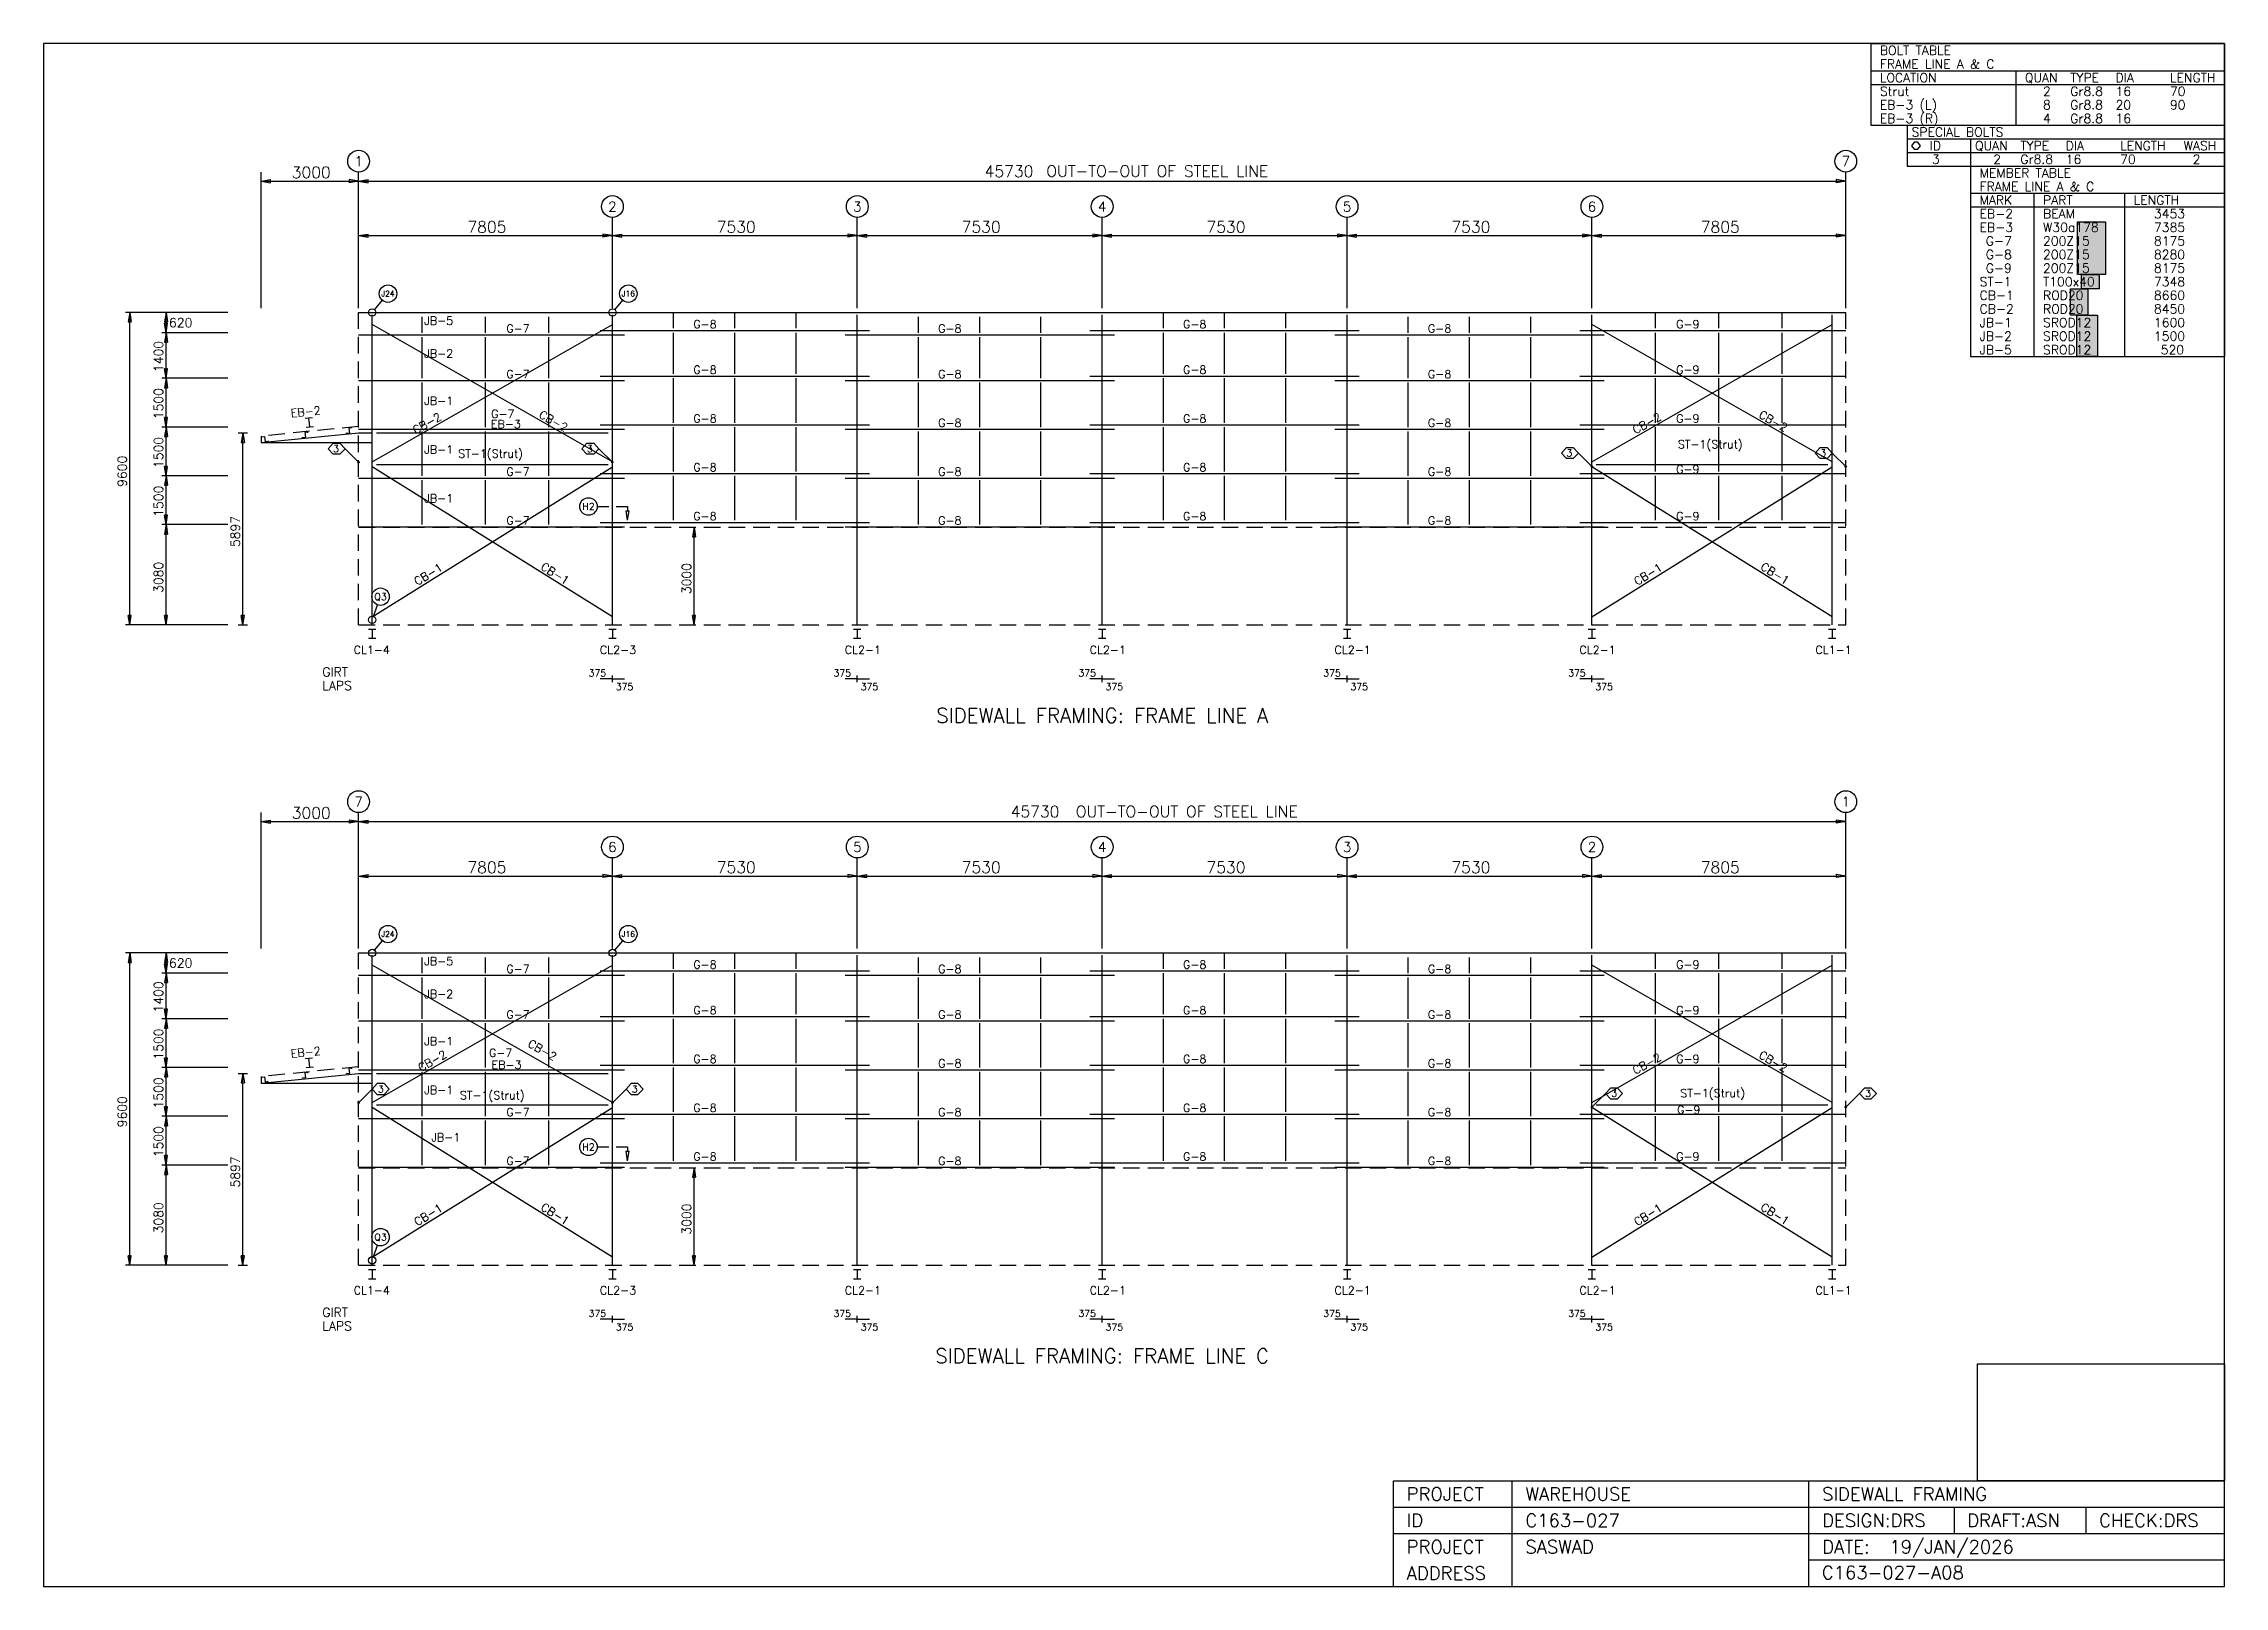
# Model space of a CAD drawing. Extents: x 0 to 67059, y 0 to 47420.
import ezdxf
from ezdxf.enums import TextEntityAlignment as Align

# ---------------------------------------------------------------- set-up
doc = ezdxf.new("R2010")
doc.units = 0
doc.header["$MEASUREMENT"] = 0
doc.linetypes.add('CONTIN', pattern=[0])
doc.linetypes.add('DASHED', pattern=[758.33, 506.93, -251.4])
doc.layers.get('0').update_dxf_attribs({"linetype": 'CONTIN'})
for name, color, linetype in [('1', 7, 'CONTIN'), ('10', 10, 'CONTIN'), ('11', 7, 'CONTIN'), ('12', 6, 'CONTIN'), ('13', 1, 'CONTIN'), ('14', 7, 'CONTIN'), ('15', 7, 'CONTIN'), ('2', 6, 'CONTIN'), ('22', 7, 'CONTIN'), ('26', 7, 'CONTIN'), ('3', 7, 'CONTIN'), ('4', 7, 'CONTIN'), ('5', 5, 'DASHED'), ('7', 7, 'CONTIN')]:
    doc.layers.add(name, color=color, linetype=linetype)
doc.styles.add('SIMPLEX', font='SIMPLEX')
picture_1 = doc.add_image_def('image1.png', size_in_pixel=(129, 61))

# ---------------------------------------------------------------- blocks, each defined once
blk = doc.blocks.new('SW1TBL')
for p, q in [((-7806.7383, 0), (0, 0)), ((-7806.7383, 0), (-7806.7383, -5855.0552)), ((0, 0), (0, -5855.0552)), ((-7806.7383, -836.43634), (0, -836.43634)), ((-7806.7383, -836.43634), (-7806.7383, -1254.6545)), ((-7806.7383, -1254.6545), (-7806.7383, -5855.0552)), ((-7806.7383, -1254.6545), (0, -1254.6545)), ((-5855.0542, -836.43634), (-5855.0542, -1254.6545)), ((-5855.0542, -1254.6545), (-5855.0542, -5855.0552)), ((-3066.9333, -836.43634), (-3066.9333, -1254.6545)), ((-3066.9333, -1254.6545), (-3066.9333, -5855.0552)), ((-7806.7383, -5855.0552), (0, -5855.0552))]:
    blk.add_line(p, q)
at = {"layer": '14', "style": 'SIMPLEX'}
for s, p in [('MEMBER TABLE', (-7527.9263, -348.51517)), ('FRAME LINE A & C', (-7527.9263, -766.73334)), ('MARK', (-7527.9263, -1184.9515)), ('PART', (-5576.2422, -1184.9515)), ('LENGTH', (-2788.1213, -1184.9515))]:
    blk.add_text(s, height=278.812103, dxfattribs=at).set_placement(p)
at = {"layer": '26', "style": 'SIMPLEX'}
for s, p in [('EB-2', (-7527.9263, -1603.1697)), ('BEAM', (-5576.2422, -1603.1697)), ('   3453', (-2788.1213, -1603.1697)), ('EB-3', (-7527.9263, -2021.3878)), ('W30a178', (-5576.2422, -2021.3878)), ('   7385', (-2788.1213, -2021.3878)), (' G-7', (-7527.9263, -2439.6062)), (' G-8', (-7527.9263, -2857.8245)), ('200Z15', (-5576.2422, -2439.6062)), ('200Z15', (-5576.2422, -2857.8245)), ('   8175', (-2788.1213, -2439.6062)), ('   8280', (-2788.1213, -2857.8245)), (' G-9', (-7527.9263, -3276.0427)), ('200Z15', (-5576.2422, -3276.0427)), ('   8175', (-2788.1213, -3276.0427)), ('ST-1', (-7527.9263, -3694.2607)), ('CB-1', (-7527.9263, -4112.479)), ('T100x40', (-5576.2422, -3694.2607)), ('ROD20', (-5576.2422, -4112.479)), ('   7348', (-2788.1213, -3694.2607)), ('   8660', (-2788.1213, -4112.479)), ('JB-1', (-7527.9263, -4948.9155)), ('CB-2', (-7527.9263, -4530.6973)), ('SROD12', (-5576.2422, -4948.9155)), ('ROD20', (-5576.2422, -4530.6973)), ('   8450', (-2788.1213, -4530.6973)), ('   1600', (-2788.1213, -4948.9155)), ('JB-2', (-7527.9263, -5367.1338)), ('SROD12', (-5576.2422, -5367.1338)), ('   1500', (-2788.1213, -5367.1338)), ('JB-5', (-7527.9263, -5785.3521)), ('SROD12', (-5576.2422, -5785.3521)), ('    520', (-2788.1213, -5785.3521))]:
    blk.add_text(s, height=278.812103, dxfattribs=at).set_placement(p)
blk = doc.blocks.new('SW1BLT')
for p, q in [((-10873.672, 0), (0, 0)), ((-10873.672, 0), (-10873.672, -2509.3091)), ((0, 0), (0, -2509.3091)), ((-10873.672, -836.43634), (0, -836.43634)), ((-10873.672, -1254.6545), (0, -1254.6545)), ((-6412.6782, -836.43634), (-6412.6782, -1254.6545)), ((-6412.6782, -1254.6545), (-6412.6782, -2509.3091)), ((-10873.672, -2509.3091), (0, -2509.3091))]:
    blk.add_line(p, q)
at = {"layer": '14', "style": 'SIMPLEX'}
for s, p in [('BOLT TABLE', (-10594.859, -348.51517)), ('FRAME LINE A & C', (-10594.859, -766.73334)), ('LOCATION', (-10594.859, -1184.9515)), ('QUAN', (-6133.8662, -1184.9515)), ('TYPE', (-4739.8057, -1184.9515)), ('DIA', (-3345.7449, -1184.9515)), ('LENGTH', (-1672.8727, -1184.9515))]:
    blk.add_text(s, height=278.812103, dxfattribs=at).set_placement(p)
at = {"layer": '26', "style": 'SIMPLEX'}
for s, height, p in [('Strut', 278.812103, (-10594.859, -1603.1697)), ('2', 278.8121, (-5576.2422, -1603.1697)), ('Gr8.8', 278.812103, (-4739.8057, -1603.1697)), ('16', 278.812103, (-3345.7449, -1603.1697)), ('70', 278.812103, (-1672.8727, -1603.1697)), ('EB-3 (L)', 278.812103, (-10594.859, -2021.3878)), ('8', 278.8121, (-5576.2422, -2021.3878)), ('Gr8.8', 278.812103, (-4739.8057, -2021.3878)), ('20', 278.812103, (-3345.7449, -2021.3878)), ('90', 278.812103, (-1672.8727, -2021.3878)), ('EB-3 (R)', 278.812103, (-10594.859, -2439.6062)), ('4', 278.8121, (-5576.2422, -2439.6062)), ('Gr8.8', 278.812103, (-4739.8057, -2439.6062)), ('16', 278.812103, (-3345.7449, -2439.6062))]:
    blk.add_text(s, height=height, dxfattribs=at).set_placement(p)
blk = doc.blocks.new('HEXAGON')
for p, q in [((7.6, 10.2), (0, 0)), ((0, 0), (7.6, -10.2)), ((17.8, 10.2), (7.6, 10.2)), ((25.4, 0), (17.8, 10.2)), ((17.8, -10.2), (25.4, 0)), ((7.6, -10.2), (17.8, -10.2))]:
    blk.add_line(p, q)
blk = doc.blocks.new('SW1BTSPC')
for p, q in [((-9758.4238, 0), (0, 0)), ((-9758.4238, 0), (-9758.4238, -1254.6545)), ((0, 0), (0, -1254.6545)), ((-9758.4238, -418.21817), (0, -418.21817)), ((-7806.7383, -418.21817), (-7806.7383, -1254.6545)), ((-9758.4238, -836.43634), (0, -836.43634)), ((-9758.4238, -1254.6545), (0, -1254.6545))]:
    blk.add_line(p, q)
at = {"layer": '14', "xscale": 10.9768543, "yscale": 10.9768543, "zscale": 10.9768543}
blk.add_blockref('HEXAGON', (-9619.0176, -627.32727), dxfattribs=at)
at = {"layer": '14', "style": 'SIMPLEX'}
for s, p in [('SPECIAL BOLTS', (-9619.0176, -348.51517)), ('ID', (-9061.3936, -766.73334)), ('QUAN', (-7667.333, -766.73334)), ('TYPE', (-6273.272, -766.73334)), ('DIA', (-4879.2119, -766.73334)), ('LENGTH', (-3206.3394, -766.73334)), ('WASH', (-1254.6545, -766.73334))]:
    blk.add_text(s, height=278.812103, dxfattribs=at).set_placement(p)
at = {"layer": '26', "style": 'SIMPLEX'}
for s, height, p in [('   3', 278.812103, (-9619.0176, -1184.9515)), ('2', 278.8121, (-7109.709, -1184.9515)), ('Gr8.8', 278.812103, (-6273.272, -1184.9515)), ('16', 278.812103, (-4879.2119, -1184.9515)), ('70', 278.812103, (-3206.3394, -1184.9515)), ('2', 278.8121, (-975.84259, -1184.9515))]:
    blk.add_text(s, height=height, dxfattribs=at).set_placement(p)
blk = doc.blocks.new('WCOL')
for p, q in [((-10.2, 0), (10.2, 0)), ((0, 0), (0, -25.4)), ((-10.2, -25.4), (10.2, -25.4))]:
    blk.add_line(p, q)
blk = doc.blocks.new('ARROW')
for p, q in [((0, 0), (-290, 48)), ((-290, 48), (-290, -48)), ((0, 0), (-290, -48))]:
    blk.add_line(p, q)
blk = doc.blocks.new('ARROWP')
for p, q in [((0, 0), (-290, 48)), ((-290, 48), (-290, -48)), ((0, 0), (-290, -48))]:
    blk.add_line(p, q)
blk = doc.blocks.new('CUTSEC')
at = {"layer": '7'}
for p, q in [((-468.40427, 0), (-111.52484, 0)), ((111.524841, 0), (468.404297, 0)), ((468.404297, 0), (468.404297, 133.829819))]:
    blk.add_line(p, q, dxfattribs=at)
at = {"layer": '7', "rotation": 90}
blk.add_blockref('ARROWP', (468.404297, 423.794373), dxfattribs=at)
blk = doc.blocks.new('ZCOL')
for p, q in [((10.2, 0), (0, 0)), ((0, 0), (0, -25.4)), ((10.2, -2.5), (10.2, 0)), ((-10.2, -25.4), (-10.2, -22.9)), ((0, -25.4), (-10.2, -25.4))]:
    blk.add_line(p, q)

msp = doc.modelspace()

# ---------------------------------------------------------------- hatches: boundary and pattern name
at = {"linetype": 'Continuous'}
h = msp.add_hatch(color=256, dxfattribs=at)
h.dxf.hatch_style = 1
h.paths.add_polyline_path([(62546, 41944), (63400, 41944), (63400, 40325), (62546, 40325)])
h.paths.add_polyline_path([(62526, 39074), (63155, 39074), (63155, 37801), (62526, 37801)])
h.paths.add_polyline_path([(62325, 39885), (62858, 39885), (62858, 39074), (62325, 39074)])
h.paths.add_polyline_path([(62663, 40325), (63208, 40325), (63208, 39885), (62663, 39885)])

# ---------------------------------------------------------------- linework, layer by layer
for p, q in [((67059, 0), (67059, 4258)), ((41509, 0), (41509, 3244)), ((41509, 3244), (67059, 3244)), ((45159, 0), (45159, 3244)), ((54284, 0), (54284, 3244)), ((41509, 2433), (67059, 2433)), ((58745, 2433), (58745, 1622)), ((62800, 2433), (62800, 1622)), ((41509, 1622), (67059, 1622)), ((54284, 811), (67059, 811)), ((41509, 0), (67059, 0))]:
    msp.add_line(p, q)
for points in [[(62546, 41944), (63400, 41944), (63400, 40325), (62546, 40325)], [(62663, 40325), (63208, 40325), (63208, 39885), (62663, 39885)], [(62325, 39885), (62858, 39885), (62858, 39074), (62325, 39074)], [(62526, 39074), (63155, 39074), (63155, 37801), (62526, 37801)]]:
    msp.add_lwpolyline(points, close=True, dxfattribs=at)
at = {"layer": '1'}
for p, q in [((9686, 39155), (17844, 39155)), ((11638, 38535), (11638, 39021)), ((13589, 38535), (13589, 39021)), ((15540, 38535), (15540, 39021)), ((17139, 39155), (25374, 39155)), ((19374, 38669), (19374, 39155)), ((21256, 38669), (21256, 39155)), ((23139, 38669), (23139, 39155)), ((24669, 39155), (32904, 39155)), ((26904, 38535), (26904, 39021)), ((28786, 38535), (28786, 39021)), ((30669, 38535), (30669, 39021)), ((32199, 39155), (40434, 39155)), ((34434, 38669), (34434, 39155)), ((36316, 38669), (36316, 39155)), ((38199, 38669), (38199, 39155)), ((39729, 39155), (47964, 39155)), ((41964, 38535), (41964, 39021)), ((43846, 38535), (43846, 39021)), ((45729, 38535), (45729, 39021)), ((47259, 39155), (55416, 39155)), ((49563, 38669), (49563, 39155)), ((51514, 38669), (51514, 39155)), ((53465, 38669), (53465, 39155)), ((9686, 38468), (17866, 38468)), ((10101, 34561), (17491, 38783)), ((17491, 34561), (10101, 38783)), ((11638, 37135), (11638, 38401)), ((13589, 37135), (13589, 38401)), ((15540, 37135), (15540, 38401)), ((17116, 38602), (25396, 38602)), ((19374, 37269), (19374, 38535)), ((21256, 37269), (21256, 38535)), ((23139, 37269), (23139, 38535)), ((24646, 38468), (32926, 38468)), ((26904, 37135), (26904, 38401)), ((28786, 37135), (28786, 38401)), ((30669, 37135), (30669, 38401)), ((32176, 38602), (40456, 38602)), ((34434, 37269), (34434, 38535)), ((36316, 37269), (36316, 38535)), ((38199, 37269), (38199, 38535)), ((39706, 38468), (47986, 38468)), ((41964, 37135), (41964, 38401)), ((43846, 37135), (43846, 38401)), ((45729, 37135), (45729, 38401)), ((47236, 38602), (55416, 38602)), ((47611, 34561), (55001, 38783)), ((55001, 34561), (47611, 38783)), ((49563, 37269), (49563, 38535)), ((51514, 37269), (51514, 38535)), ((53465, 37269), (53465, 38535)), ((9686, 37068), (17866, 37068)), ((11638, 35635), (11638, 37001)), ((13589, 35635), (13589, 37001)), ((15540, 35635), (15540, 37001)), ((17116, 37202), (25396, 37202)), ((19374, 35769), (19374, 37135)), ((21256, 35769), (21256, 37135)), ((23139, 35769), (23139, 37135)), ((24646, 37068), (32926, 37068)), ((26904, 35635), (26904, 37001)), ((28786, 35635), (28786, 37001)), ((30669, 35635), (30669, 37001)), ((32176, 37202), (40456, 37202)), ((34434, 35769), (34434, 37135)), ((36316, 35769), (36316, 37135)), ((38199, 35769), (38199, 37135)), ((39706, 37068), (47986, 37068)), ((41964, 35635), (41964, 37001)), ((43846, 35635), (43846, 37001)), ((45729, 35635), (45729, 37001)), ((47236, 37202), (55416, 37202)), ((49563, 35769), (49563, 37135)), ((51514, 35769), (51514, 37135)), ((53465, 35769), (53465, 37135)), ((9686, 35568), (17866, 35568)), ((17116, 35702), (25396, 35702)), ((19374, 34269), (19374, 35635)), ((21256, 34269), (21256, 35635)), ((23139, 34269), (23139, 35635)), ((24646, 35568), (32926, 35568)), ((32176, 35702), (40456, 35702)), ((34434, 34269), (34434, 35635)), ((36316, 34269), (36316, 35635)), ((38199, 34269), (38199, 35635)), ((39706, 35568), (47986, 35568)), ((47236, 35702), (55416, 35702)), ((49563, 34269), (49563, 35635)), ((51514, 34269), (51514, 35635)), ((53465, 34269), (53465, 35635)), ((6686, 35155), (9686, 35455)), ((6686, 35155), (9686, 35155)), ((6686, 35155), (6686, 35155)), ((9686, 35455), (10101, 35455)), ((9686, 35155), (10101, 35155)), ((10235, 35452), (17358, 35452)), ((11638, 34135), (11638, 35501)), ((13589, 34135), (13589, 35501)), ((15540, 34135), (15540, 35501)), ((26904, 34135), (26904, 35501)), ((28786, 34135), (28786, 35501)), ((30669, 34135), (30669, 35501)), ((41964, 34135), (41964, 35501)), ((43846, 34135), (43846, 35501)), ((45729, 34135), (45729, 35501)), ((10101, 29805), (17491, 34409)), ((17491, 29805), (10101, 34409)), ((10235, 34485), (17358, 34485)), ((17116, 34202), (25396, 34202)), ((32176, 34202), (40456, 34202)), ((47236, 34202), (55416, 34202)), ((47611, 29805), (55001, 34409)), ((55001, 29805), (47611, 34409)), ((47745, 34485), (54868, 34485)), ((9686, 34068), (17866, 34068)), ((11638, 32635), (11638, 34001)), ((13589, 32635), (13589, 34001)), ((15540, 32635), (15540, 34001)), ((19374, 32769), (19374, 34135)), ((21256, 32769), (21256, 34135)), ((23139, 32769), (23139, 34135)), ((24646, 34068), (32926, 34068)), ((26904, 32635), (26904, 34001)), ((28786, 32635), (28786, 34001)), ((30669, 32635), (30669, 34001)), ((34434, 32769), (34434, 34135)), ((36316, 32769), (36316, 34135)), ((38199, 32769), (38199, 34135)), ((39706, 34068), (47986, 34068)), ((41964, 32635), (41964, 34001)), ((43846, 32635), (43846, 34001)), ((45729, 32635), (45729, 34001)), ((49563, 32769), (49563, 34135)), ((51514, 32769), (51514, 34135)), ((53465, 32769), (53465, 34135)), ((9686, 32568), (17866, 32568)), ((17116, 32702), (25396, 32702)), ((24646, 32568), (32926, 32568)), ((32176, 32702), (40456, 32702)), ((39706, 32568), (47986, 32568)), ((47236, 32702), (55416, 32702)), ((9686, 19469), (17844, 19469)), ((17139, 19469), (25374, 19469)), ((19374, 18983), (19374, 19469)), ((21256, 18983), (21256, 19469)), ((23139, 18983), (23139, 19469)), ((24669, 19469), (32904, 19469)), ((32199, 19469), (40434, 19469)), ((34434, 18983), (34434, 19469)), ((36316, 18983), (36316, 19469)), ((38199, 18983), (38199, 19469)), ((39729, 19469), (47964, 19469)), ((47259, 19469), (55416, 19469)), ((49563, 18983), (49563, 19469)), ((51514, 18983), (51514, 19469)), ((53465, 18983), (53465, 19469)), ((9686, 18782), (17866, 18782)), ((10101, 14875), (17491, 19097)), ((17491, 14875), (10101, 19097)), ((11638, 18849), (11638, 19335)), ((13589, 18849), (13589, 19335)), ((15540, 18849), (15540, 19335)), ((17116, 18916), (25396, 18916)), ((19374, 17583), (19374, 18849)), ((21256, 17583), (21256, 18849)), ((23139, 17583), (23139, 18849)), ((24646, 18782), (32926, 18782)), ((26904, 18849), (26904, 19335)), ((28786, 18849), (28786, 19335)), ((30669, 18849), (30669, 19335)), ((32176, 18916), (40456, 18916)), ((34434, 17583), (34434, 18849)), ((36316, 17583), (36316, 18849)), ((38199, 17583), (38199, 18849)), ((39706, 18782), (47986, 18782)), ((41964, 18849), (41964, 19335)), ((43846, 18849), (43846, 19335)), ((45729, 18849), (45729, 19335)), ((47236, 18916), (55416, 18916)), ((47611, 14875), (55001, 19097)), ((55001, 14875), (47611, 19097)), ((49563, 17583), (49563, 18849)), ((51514, 17583), (51514, 18849)), ((53465, 17583), (53465, 18849)), ((11638, 17449), (11638, 18715)), ((13589, 17449), (13589, 18715)), ((15540, 17449), (15540, 18715)), ((26904, 17449), (26904, 18715)), ((28786, 17449), (28786, 18715)), ((30669, 17449), (30669, 18715)), ((41964, 17449), (41964, 18715)), ((43846, 17449), (43846, 18715)), ((45729, 17449), (45729, 18715)), ((17116, 17516), (25396, 17516)), ((19374, 16083), (19374, 17449)), ((21256, 16083), (21256, 17449)), ((23139, 16083), (23139, 17449)), ((32176, 17516), (40456, 17516)), ((34434, 16083), (34434, 17449)), ((36316, 16083), (36316, 17449)), ((38199, 16083), (38199, 17449)), ((47236, 17516), (55416, 17516)), ((49563, 16083), (49563, 17449)), ((51514, 16083), (51514, 17449)), ((53465, 16083), (53465, 17449)), ((9686, 17382), (17866, 17382)), ((11638, 15949), (11638, 17315)), ((13589, 15949), (13589, 17315)), ((15540, 15949), (15540, 17315)), ((24646, 17382), (32926, 17382)), ((26904, 15949), (26904, 17315)), ((28786, 15949), (28786, 17315)), ((30669, 15949), (30669, 17315)), ((39706, 17382), (47986, 17382)), ((41964, 15949), (41964, 17315)), ((43846, 15949), (43846, 17315)), ((45729, 15949), (45729, 17315)), ((6686, 15469), (9686, 15769)), ((6686, 15469), (9686, 15469)), ((6686, 15469), (6686, 15469)), ((9686, 15882), (17866, 15882)), ((9686, 15769), (10101, 15769)), ((9686, 15469), (10101, 15469)), ((10235, 15766), (17358, 15766)), ((11638, 14449), (11638, 15815)), ((13589, 14449), (13589, 15815)), ((15540, 14449), (15540, 15815)), ((17116, 16016), (25396, 16016)), ((19374, 14583), (19374, 15949)), ((21256, 14583), (21256, 15949)), ((23139, 14583), (23139, 15949)), ((24646, 15882), (32926, 15882)), ((26904, 14449), (26904, 15815)), ((28786, 14449), (28786, 15815)), ((30669, 14449), (30669, 15815)), ((32176, 16016), (40456, 16016)), ((34434, 14583), (34434, 15949)), ((36316, 14583), (36316, 15949)), ((38199, 14583), (38199, 15949)), ((39706, 15882), (47986, 15882)), ((41964, 14449), (41964, 15815)), ((43846, 14449), (43846, 15815)), ((45729, 14449), (45729, 15815)), ((47236, 16016), (55416, 16016)), ((49563, 14583), (49563, 15949)), ((51514, 14583), (51514, 15949)), ((53465, 14583), (53465, 15949)), ((10235, 14799), (17358, 14799)), ((47745, 14799), (54868, 14799)), ((9686, 14382), (17866, 14382)), ((10101, 10119), (17491, 14723)), ((17491, 10119), (10101, 14723)), ((11638, 12949), (11638, 14315)), ((13589, 12949), (13589, 14315)), ((15540, 12949), (15540, 14315)), ((17116, 14516), (25396, 14516)), ((19374, 13083), (19374, 14449)), ((21256, 13083), (21256, 14449)), ((23139, 13083), (23139, 14449)), ((24646, 14382), (32926, 14382)), ((26904, 12949), (26904, 14315)), ((28786, 12949), (28786, 14315)), ((30669, 12949), (30669, 14315)), ((32176, 14516), (40456, 14516)), ((34434, 13083), (34434, 14449)), ((36316, 13083), (36316, 14449)), ((38199, 13083), (38199, 14449)), ((39706, 14382), (47986, 14382)), ((41964, 12949), (41964, 14315)), ((43846, 12949), (43846, 14315)), ((45729, 12949), (45729, 14315)), ((47236, 14516), (55416, 14516)), ((47611, 10119), (55001, 14723)), ((55001, 10119), (47611, 14723)), ((49563, 13083), (49563, 14449)), ((51514, 13083), (51514, 14449)), ((53465, 13083), (53465, 14449)), ((9686, 12882), (17866, 12882)), ((17116, 13016), (25396, 13016)), ((24646, 12882), (32926, 12882)), ((32176, 13016), (40456, 13016)), ((39706, 12882), (47986, 12882)), ((47236, 13016), (55416, 13016))]:
    msp.add_line(p, q, dxfattribs=at)
at = {"layer": '12'}
for p, q in [((6686, 39289), (6686, 43471)), ((9686, 39289), (9686, 43471)), ((9686, 39289), (9686, 43471)), ((55416, 39289), (55416, 43471)), ((17491, 39289), (17491, 42077)), ((25021, 39289), (25021, 42077)), ((32551, 39289), (32551, 42077)), ((40081, 39289), (40081, 42077)), ((47611, 39289), (47611, 42077)), ((55416, 39289), (55416, 42077)), ((3631, 39155), (2515, 39155)), ((5660, 39155), (3631, 39155)), ((3765, 39155), (3765, 39155)), ((5660, 38535), (3631, 38535)), ((3765, 38535), (3765, 38535)), ((3765, 38535), (3765, 38535)), ((5660, 37135), (3631, 37135)), ((3765, 37135), (3765, 37135)), ((3765, 37135), (3765, 37135)), ((5660, 35635), (3631, 35635)), ((3765, 35635), (3765, 35635)), ((3765, 35635), (3765, 35635)), ((5986, 35452), (6265, 35452)), ((5660, 34135), (3631, 34135)), ((3765, 34135), (3765, 34135)), ((3765, 34135), (3765, 34135)), ((5660, 32635), (3631, 32635)), ((3765, 32635), (3765, 32635)), ((3765, 32635), (3765, 32635)), ((3631, 29555), (2515, 29555)), ((5660, 29555), (3631, 29555)), ((3765, 29555), (3765, 29555)), ((5986, 29555), (6265, 29555)), ((6686, 19603), (6686, 23785)), ((9686, 19603), (9686, 23785)), ((9686, 19603), (9686, 23785)), ((55416, 19603), (55416, 23785)), ((17491, 19603), (17491, 22391)), ((25021, 19603), (25021, 22391)), ((32551, 19603), (32551, 22391)), ((40081, 19603), (40081, 22391)), ((47611, 19603), (47611, 22391)), ((55416, 19603), (55416, 22391)), ((3631, 19469), (2515, 19469)), ((5660, 19469), (3631, 19469)), ((3765, 19469), (3765, 19469)), ((5660, 18849), (3631, 18849)), ((3765, 18849), (3765, 18849)), ((3765, 18849), (3765, 18849)), ((5660, 17449), (3631, 17449)), ((3765, 17449), (3765, 17449)), ((3765, 17449), (3765, 17449)), ((5660, 15949), (3631, 15949)), ((3765, 15949), (3765, 15949)), ((3765, 15949), (3765, 15949)), ((5986, 15766), (6265, 15766)), ((5660, 14449), (3631, 14449)), ((3765, 14449), (3765, 14449)), ((3765, 14449), (3765, 14449)), ((5660, 12949), (3631, 12949)), ((3765, 12949), (3765, 12949)), ((3765, 12949), (3765, 12949)), ((3631, 9869), (2515, 9869)), ((5660, 9869), (3631, 9869)), ((3765, 9869), (3765, 9869)), ((5986, 9869), (6265, 9869))]:
    msp.add_line(p, q, dxfattribs=at)
at = {"layer": '13'}
for centre in [(9686, 43806), (55416, 43806), (17491, 42412), (25021, 42412), (32551, 42412), (40081, 42412), (47611, 42412), (9686, 24120), (55416, 24120), (17491, 22726), (25021, 22726), (32551, 22726), (40081, 22726), (47611, 22726)]:
    msp.add_circle(centre, 335, dxfattribs=at)
at = {"layer": '2'}
for p, q in [((6686, 43192), (9686, 43192)), ((9686, 43192), (55416, 43192)), ((9686, 41519), (55416, 41519)), ((2649, 29555), (2649, 39155)), ((3765, 38535), (3765, 39155)), ((3765, 37135), (3765, 38535)), ((3765, 35635), (3765, 37135)), ((3765, 34135), (3765, 35635)), ((6125, 29555), (6125, 35452)), ((9686, 34552), (9268, 34970)), ((17491, 34552), (17073, 34970)), ((47611, 34418), (47193, 34836)), ((55416, 34418), (54998, 34836)), ((3765, 32635), (3765, 34135)), ((3765, 29555), (3765, 32635)), ((20001, 29555), (20001, 32555)), ((17491, 27899), (17116, 27899)), ((17491, 27794), (17491, 28003)), ((17491, 27794), (17491, 28003)), ((17491, 27899), (17866, 27899)), ((25021, 27899), (24646, 27899)), ((25021, 27794), (25021, 28003)), ((25021, 27794), (25021, 28003)), ((25021, 27899), (25396, 27899)), ((32551, 27899), (32176, 27899)), ((32551, 27794), (32551, 28003)), ((32551, 27794), (32551, 28003)), ((32551, 27899), (32926, 27899)), ((40081, 27899), (39706, 27899)), ((40081, 27794), (40081, 28003)), ((40081, 27794), (40081, 28003)), ((40081, 27899), (40456, 27899)), ((47611, 27899), (47236, 27899)), ((47611, 27794), (47611, 28003)), ((47611, 27794), (47611, 28003)), ((47611, 27899), (47986, 27899)), ((6686, 23506), (9686, 23506)), ((9686, 23506), (55416, 23506)), ((9686, 21833), (55416, 21833)), ((2649, 9869), (2649, 19469)), ((3765, 18849), (3765, 19469)), ((3765, 17449), (3765, 18849)), ((3765, 15949), (3765, 17449)), ((3765, 14449), (3765, 15949)), ((6125, 9869), (6125, 15766)), ((9686, 14866), (10105, 15284)), ((17491, 14866), (17910, 15284)), ((47611, 14732), (48030, 15150)), ((55416, 14732), (55835, 15150)), ((3765, 12949), (3765, 14449)), ((3765, 9869), (3765, 12949)), ((20001, 9869), (20001, 12869)), ((17491, 8213), (17116, 8213)), ((17491, 8108), (17491, 8317)), ((17491, 8108), (17491, 8317)), ((17491, 8213), (17866, 8213)), ((25021, 8213), (24646, 8213)), ((25021, 8108), (25021, 8317)), ((25021, 8108), (25021, 8317)), ((25021, 8213), (25396, 8213)), ((32551, 8213), (32176, 8213)), ((32551, 8108), (32551, 8317)), ((32551, 8108), (32551, 8317)), ((32551, 8213), (32926, 8213)), ((40081, 8213), (39706, 8213)), ((40081, 8108), (40081, 8317)), ((40081, 8108), (40081, 8317)), ((40081, 8213), (40456, 8213)), ((47611, 8213), (47236, 8213)), ((47611, 8108), (47611, 8317)), ((47611, 8108), (47611, 8317)), ((47611, 8213), (47986, 8213))]:
    msp.add_line(p, q, dxfattribs=at)
for centre in [(9686, 34552), (17491, 34552), (47611, 34418), (55416, 34418), (9686, 14866), (17491, 14866), (47611, 14732), (55416, 14732)]:
    msp.add_circle(centre, 20.9, dxfattribs=at)
at = {"layer": '22'}
for p, q in [((67059, 47420), (0, 47420)), ((0, 47420), (0, 0)), ((67059, 0), (67059, 47420)), ((0, 0), (67059, 0))]:
    msp.add_line(p, q, dxfattribs=at)
at = {"layer": '4'}
for p, q in [((10101, 29555), (10101, 39088)), ((17491, 29555), (17491, 39088)), ((25021, 29555), (25021, 39088)), ((32551, 29555), (32551, 39088)), ((40081, 29555), (40081, 39088)), ((47611, 29555), (47611, 39088)), ((55001, 29555), (55001, 39088)), ((10101, 9869), (10101, 19402)), ((17491, 9869), (17491, 19402)), ((25021, 9869), (25021, 19402)), ((32551, 9869), (32551, 19402)), ((40081, 9869), (40081, 19402)), ((47611, 9869), (47611, 19402)), ((55001, 9869), (55001, 19402))]:
    msp.add_line(p, q, dxfattribs=at)
at = {"layer": '5'}
for p, q in [((9686, 29555), (9686, 39155)), ((55416, 29555), (55416, 39155)), ((9686, 35655), (6686, 35355)), ((6686, 35355), (6686, 35155)), ((9686, 29555), (9686, 32555)), ((9686, 32555), (55416, 32555)), ((55416, 29555), (55416, 32555)), ((9686, 29555), (55416, 29555)), ((9686, 9869), (9686, 19469)), ((55416, 9869), (55416, 19469)), ((9686, 15969), (6686, 15669)), ((6686, 15669), (6686, 15469)), ((9686, 9869), (9686, 12869)), ((9686, 12869), (55416, 12869)), ((55416, 9869), (55416, 12869)), ((9686, 9869), (55416, 9869))]:
    msp.add_line(p, q, dxfattribs=at)
at = {"layer": '7'}
for p, q in [((10173, 39240), (10417, 39531)), ((17563, 39240), (17807, 39531)), ((10140, 29812), (10269, 30169)), ((10173, 19554), (10417, 19845)), ((17563, 19554), (17807, 19845)), ((10140, 10126), (10269, 10483))]:
    msp.add_line(p, q, dxfattribs=at)
for centre, radius in [((10589, 39736), 268), ((17979, 39736), 268), ((10101, 39155), 112), ((17491, 39155), 112), ((16755, 33193), 268), ((10361, 30420), 268), ((10101, 29707), 112), ((10589, 20050), 268), ((17979, 20050), 268), ((10101, 19469), 112), ((17491, 19469), 112), ((16755, 13507), 268), ((10361, 10734), 268), ((10101, 10021), 112)]:
    msp.add_circle(centre, radius, dxfattribs=at)

# ---------------------------------------------------------------- block references
for name, p in [('SW1BLT', (67059, 47420)), ('SW1BTSPC', (67059, 44911)), ('SW1TBL', (67059, 43656))]:
    msp.add_blockref(name, p)
at = {"layer": '10'}
for name, p, xscale, yscale, zscale, rotation in [('WCOL', (8186, 35643), 10.9768543, -10.976854, -10.976854, 5.710999999999999), ('ZCOL', (9388, 35603), 8.75, 6.117719169999999, 6.117719169999999, 5.711), ('ZCOL', (6797, 35344), -8.75, 6.117719169999999, 6.117719169999999, 5.710999999999986), ('ZCOL', (8037, 35468), 8.75, 6.117719169999999, 6.117719169999999, 5.711), ('WCOL', (8186, 15957), 10.9768543, -10.976854, -10.976854, 5.710999999999999), ('ZCOL', (6797, 15658), -8.75, 6.117719169999999, 6.117719169999999, 5.710999999999986), ('ZCOL', (8037, 15782), 8.75, 6.117719169999999, 6.117719169999999, 5.711), ('ZCOL', (9388, 15917), 8.75, 6.117719169999999, 6.117719169999999, 5.711)]:
    msp.add_blockref(name, p, dxfattribs=dict(at, xscale=xscale, yscale=yscale, zscale=zscale, rotation=rotation))
at = {"layer": '10', "xscale": 10.9768543, "yscale": 10.9768543, "zscale": 10.9768543}
for p in [(10101, 29421), (17491, 29421), (25021, 29421), (32551, 29421), (40081, 29421), (47611, 29421), (55001, 29421), (10101, 9735), (17491, 9735), (25021, 9735), (32551, 9735), (40081, 9735), (47611, 9735), (55001, 9735)]:
    msp.add_blockref('WCOL', p, dxfattribs=at)
at = {"layer": '2'}
for p, rotation in [((6686, 43192), 180), ((9686, 43192), 180), ((9686, 41519), 180), ((17491, 41519), 180), ((25021, 41519), 180), ((32551, 41519), 180), ((40081, 41519), 180), ((47611, 41519), 180), ((2649, 39155), 90), ((3765, 39155), 90), ((3765, 38535), 270), ((3765, 38535), 90), ((3765, 37135), 270), ((3765, 37135), 90), ((3765, 35635), 270), ((3765, 35635), 90), ((6125, 35452), 90), ((3765, 34135), 270), ((3765, 34135), 90), ((3765, 32635), 270), ((3765, 32635), 90), ((20001, 32555), 90), ((2649, 29555), 270), ((3765, 29555), 270), ((6125, 29555), 270), ((20001, 29555), 270), ((6686, 23506), 180), ((9686, 23506), 180), ((9686, 21833), 180), ((17491, 21833), 180), ((25021, 21833), 180), ((32551, 21833), 180), ((40081, 21833), 180), ((47611, 21833), 180), ((2649, 19469), 90), ((3765, 19469), 90), ((3765, 18849), 270), ((3765, 18849), 90), ((3765, 17449), 270), ((3765, 17449), 90), ((3765, 15949), 270), ((3765, 15949), 90), ((6125, 15766), 90), ((3765, 14449), 270), ((3765, 14449), 90), ((3765, 12949), 270), ((3765, 12949), 90), ((20001, 12869), 90), ((2649, 9869), 270), ((3765, 9869), 270), ((6125, 9869), 270), ((20001, 9869), 270)]:
    msp.add_blockref('ARROW', p, dxfattribs=dict(at, rotation=rotation))
for p in [(9686, 43192), (55416, 43192), (17491, 41519), (25021, 41519), (32551, 41519), (40081, 41519), (47611, 41519), (55416, 41519), (9686, 23506), (55416, 23506), (17491, 21833), (25021, 21833), (32551, 21833), (40081, 21833), (47611, 21833), (55416, 21833)]:
    msp.add_blockref('ARROW', p, dxfattribs=at)
at = {"layer": '2', "yscale": 16.4652825, "zscale": 16.4652825}
for p, xscale in [((9268, 34970), -20.581604), ((17073, 34970), -20.581604), ((47193, 34836), -20.581604), ((54998, 34836), -20.581604), ((10105, 15284), 20.581604), ((17910, 15284), 20.581604), ((48030, 15150), 20.581604), ((55835, 15150), 20.581604)]:
    msp.add_blockref('HEXAGON', p, dxfattribs=dict(at, xscale=xscale))
at = {"layer": '7', "yscale": -1, "zscale": -1}
for p in [(17491, 33193), (17491, 13507)]:
    msp.add_blockref('CUTSEC', p, dxfattribs=at)

# ---------------------------------------------------------------- texts
at = {"layer": '11', "style": 'SIMPLEX'}
for s, height, p in [('3000', 350, (7629, 43285)), ('45730', 350, (28937, 43319)), ('7805', 350, (13031, 41612)), ('7530', 350, (20699, 41612)), ('7530', 350, (28229, 41612)), ('7530', 350, (35759, 41612)), ('7530', 350, (43289, 41612)), ('7805', 350, (50956, 41612)), ('620', 278.8, (3857, 38706)), ('375', 209.1, (16760, 27969)), ('375', 209.1, (24290, 27969)), ('375', 209.1, (31820, 27969)), ('375', 209.1, (39350, 27969)), ('375', 209.1, (46880, 27969)), ('375', 209.1, (17596, 27550)), ('375', 209.1, (25126, 27550)), ('375', 209.1, (32656, 27550)), ('375', 209.1, (40186, 27550)), ('375', 209.1, (47716, 27550)), ('620', 278.8, (3857, 19020)), ('375', 209.1, (16760, 8283)), ('375', 209.1, (17596, 7864)), ('375', 209.1, (24290, 8283)), ('375', 209.1, (25126, 7864)), ('375', 209.1, (31820, 8283)), ('375', 209.1, (32656, 7864)), ('375', 209.1, (39350, 8283)), ('375', 209.1, (40186, 7864)), ('375', 209.1, (46880, 8283)), ('375', 209.1, (47716, 7864))]:
    msp.add_text(s, height=height, dxfattribs=at).set_placement(p)
for s, p in [('1400', (3672, 37326)), ('1500', (3672, 35876)), ('1500', (3672, 34376)), ('9600', (2556, 33797)), ('1500', (3672, 32876)), ('5897', (6032, 31946)), ('3080', (3672, 30537)), ('3000', (19909, 30497)), ('1400', (3672, 17640)), ('1500', (3672, 16190)), ('1500', (3672, 14690)), ('9600', (2556, 14111)), ('1500', (3672, 13190)), ('5897', (6032, 12260)), ('3080', (3672, 10851)), ('3000', (19909, 10811))]:
    msp.add_text(s, height=278.8, rotation=90, dxfattribs=at).set_placement(p)
at = {"layer": '13', "style": 'SIMPLEX'}
for s, p in [('1', (9686, 43655)), ('7', (55416, 43655)), ('2', (17491, 42261)), ('3', (25021, 42261)), ('4', (32551, 42261)), ('5', (40081, 42261)), ('6', (47611, 42261)), ('7', (9686, 23969)), ('1', (55416, 23969)), ('6', (17491, 22575)), ('5', (25021, 22575)), ('4', (32551, 22575)), ('3', (40081, 22575)), ('2', (47611, 22575))]:
    msp.add_text(s, height=301, dxfattribs=at).set_placement(p, align=Align.CENTER)
at = {"layer": '14', "style": 'SIMPLEX'}
for s, height, p in [('PROJECT', 405.5, (41915, 2636)), ('WAREHOUSE', 405.5, (45565, 2636)), ('SIDEWALL FRAMING', 405.54, (54689, 2636)), ('ID', 405.5, (41915, 1825)), ('C163-027', 405.5, (45565, 1825)), ('DESIGN:DRS', 405.5, (54689, 1825)), ('DRAFT:ASN', 405.5, (59150, 1825)), ('CHECK:DRS', 405.5, (63206, 1825)), ('PROJECT', 405.5, (41915, 1014)), ('SASWAD', 405.5, (45565, 1014)), ('DATE:', 405.5, (54689, 1014)), ('19/JAN/2026', 405.54, (56758, 1014)), ('ADDRESS', 405.5, (41915, 203)), ('C163-027-A08', 405.54, (54681, 220))]:
    msp.add_text(s, height=height, dxfattribs=at).set_placement(p)
at = {"layer": '15', "style": 'SIMPLEX'}
for s, p in [(' OUT-TO-OUT OF STEEL LINE', (30593, 43326)), ('3000', (7629, 23599)), ('45730', (29737, 23640)), (' OUT-TO-OUT OF STEEL LINE', (31498, 23640)), ('7805', (13031, 21926)), ('7530', (20699, 21926)), ('7530', (28229, 21926)), ('7530', (35759, 21926)), ('7530', (43289, 21926)), ('7805', (50956, 21926))]:
    msp.add_text(s, height=350, dxfattribs=at).set_placement(p)
for s, p in [('SIDEWALL FRAMING: FRAME LINE A', (32551, 26547)), ('SIDEWALL FRAMING: FRAME LINE C', (32551, 6861))]:
    msp.add_text(s, height=446.1, dxfattribs=at).set_placement(p, align=Align.CENTER)
at = {"layer": '2', "style": 'SIMPLEX'}
for s, height, p in [('3', 209, (8902, 34866)), ('3', 209, (16707, 34866)), ('3', 209, (46827, 34732)), ('3', 209, (54632, 34732)), ('GIRT', 278.8, (8571, 27969)), ('LAPS', 278.8, (8571, 27550)), ('3', 209, (10282, 15180)), ('3', 209, (18087, 15180)), ('3', 209, (48207, 15046)), ('3', 209, (56012, 15046)), ('GIRT', 278.8, (8571, 8283)), ('LAPS', 278.8, (8571, 7864))]:
    msp.add_text(s, height=height, dxfattribs=at).set_placement(p)
at = {"layer": '3', "style": 'SIMPLEX'}
for s, p in [('JB-5', (11705, 38778)), (' G-8', (19806, 38672)), (' G-8', (34866, 38672)), (' G-9', (50030, 38672)), (' G-7', (14056, 38538)), (' G-8', (27336, 38538)), (' G-8', (42396, 38538)), ('JB-2', (11705, 37768)), (' G-7', (14056, 37138)), (' G-8', (19806, 37272)), (' G-8', (27336, 37138)), (' G-8', (34866, 37272)), (' G-8', (42396, 37138)), (' G-9', (50030, 37272)), ('JB-1', (11705, 36318)), (' G-7', (13589, 35915)), ('EB-3', (13751, 35601)), (' G-8', (19806, 35772)), (' G-8', (27336, 35638)), (' G-8', (34866, 35772)), (' G-8', (42396, 35638)), (' G-9', (50030, 35772)), ('JB-1', (11705, 34818)), ('ST-1(Strut)', (12750, 34692)), ('ST-1(Strut)', (50254, 34979)), (' G-7', (14056, 34138)), (' G-8', (19806, 34272)), (' G-8', (27336, 34138)), (' G-8', (34866, 34272)), (' G-8', (42396, 34138)), (' G-9', (50030, 34212)), ('JB-1', (11705, 33318)), (' G-7', (14056, 32638)), (' G-8', (19806, 32772)), (' G-8', (27336, 32638)), (' G-8', (34866, 32772)), (' G-8', (42396, 32638)), (' G-9', (50030, 32772)), (' CL1-4', (9363, 28660)), (' CL2-3', (16934, 28660)), (' CL2-1', (24464, 28660)), (' CL2-1', (31994, 28660)), (' CL2-1', (39524, 28660)), (' CL2-1', (47054, 28660)), (' CL1-1', (54311, 28660)), ('JB-5', (11705, 19092)), (' G-7', (14056, 18852)), (' G-8', (19806, 18986)), (' G-8', (27336, 18852)), (' G-8', (34866, 18986)), (' G-8', (42396, 18852)), (' G-9', (50030, 18986)), ('JB-2', (11705, 18082)), (' G-7', (14056, 17452)), (' G-8', (19806, 17586)), (' G-8', (27336, 17452)), (' G-8', (34866, 17586)), (' G-8', (42396, 17452)), (' G-9', (50030, 17586)), ('JB-1', (11705, 16632)), (' G-7', (13524, 16274)), ('EB-3', (13774, 15907)), (' G-8', (19806, 16086)), (' G-8', (27336, 15952)), (' G-8', (34866, 16086)), (' G-8', (42396, 15952)), (' G-9', (50030, 16086)), ('JB-1', (11705, 15132)), ('ST-1(Strut)', (12801, 14969)), (' G-8', (19806, 14586)), (' G-8', (34866, 14586)), (' G-9', (50057, 14525)), ('ST-1(Strut)', (50327, 15035)), (' G-7', (14056, 14452)), (' G-8', (27336, 14452)), (' G-8', (42396, 14452)), ('JB-1', (11922, 13676)), (' G-7', (14056, 12952)), (' G-8', (19806, 13086)), (' G-8', (27336, 12952)), (' G-8', (34866, 13086)), (' G-8', (42396, 12952)), (' G-9', (50030, 13086)), (' CL1-4', (9363, 8974)), (' CL2-3', (16934, 8974)), (' CL2-1', (24464, 8974)), (' CL2-1', (31994, 8974)), (' CL2-1', (39524, 8974)), (' CL2-1', (47054, 8974)), (' CL1-1', (54311, 8974))]:
    msp.add_text(s, height=250, dxfattribs=at).set_placement(p)
for s, rotation, p in [('EB-2', 5.711, (7611, 35935)), ('CB-2', 29.74, (11442, 35408)), ('CB-2', 330.26, (15206, 35947)), ('CB-2', 29.74, (48952, 35408)), ('CB-2', 330.26, (52716, 35947)), ('CB-1', 31.922, (11492, 30753)), ('CB-1', 328.078, (15261, 31277)), ('CB-1', 31.922, (49002, 30753)), ('CB-1', 328.078, (52771, 31277)), ('CB-2', 330.26, (14864, 16611)), ('EB-2', 5.711, (7611, 16249)), ('CB-2', 29.74, (11605, 15811)), ('CB-2', 29.74, (48952, 15722)), ('CB-2', 330.26, (52716, 16261)), ('CB-1', 31.922, (11492, 11067)), ('CB-1', 328.078, (15261, 11591)), ('CB-1', 31.922, (49002, 11067)), ('CB-1', 328.078, (52771, 11591))]:
    msp.add_text(s, height=250, rotation=rotation, dxfattribs=at).set_placement(p)
at = {"layer": '7', "style": 'SIMPLEX'}
for s, height, p in [('J24', 171.3, (10589, 39736)), ('J16', 171.3, (17979, 39736)), ('H2', 214.1, (16755, 33193)), ('Q3', 214.1, (10361, 30420)), ('J24', 171.3, (10589, 20050)), ('J16', 171.3, (17979, 20050)), ('H2', 214.1, (16755, 13507)), ('Q3', 214.1, (10361, 10734))]:
    msp.add_text(s, height=height, dxfattribs=at).set_placement(p, align=Align.MIDDLE_CENTER)

# ---------------------------------------------------------------- pictures from other files: only their frames are drawn
at = {"linetype": 'Continuous'}
image = msp.add_image(picture_1, insert=(59463, 3244), size_in_units=(7596, 3592), dxfattribs=at)
image.dxf.flags = 7

doc.saveas('drawing.dxf')
